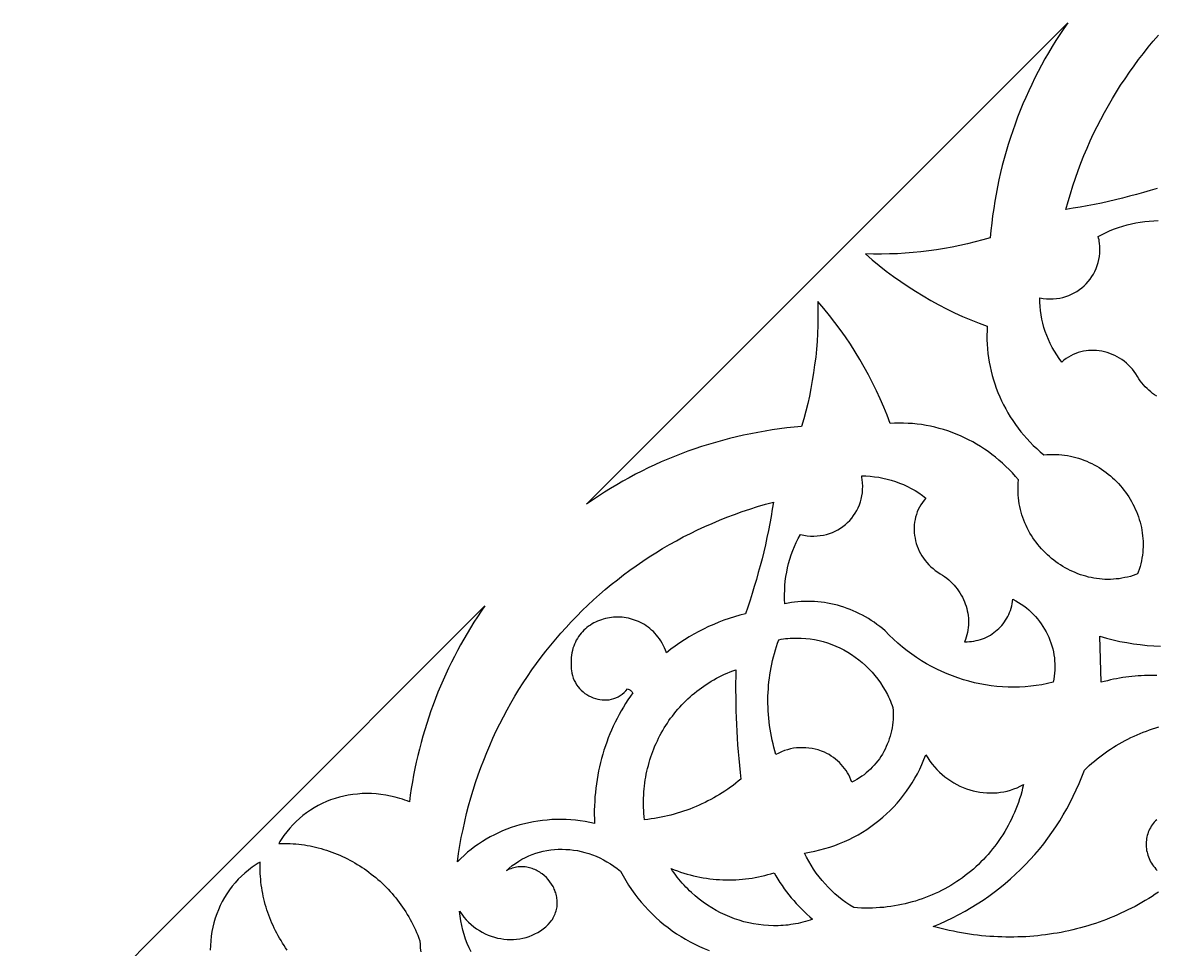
# Model space of a CAD drawing. Extents: x 1908 to 2928, y -299 to 721.
# Drawn here: x 2564.2 to 2686.4, y -95.8 to 4 of the extents above; entities that cross this region are included whole.
import ezdxf

# ---------------------------------------------------------------- set-up
doc = ezdxf.new("R2010")
doc.units = 0
doc.layers.add('BITMAP_LAYER', color=18, linetype='CONTINUOUS')

msp = doc.modelspace()

# ---------------------------------------------------------------- linework, layer by layer
at = {"layer": 'BITMAP_LAYER'}
for points in [[(2676.39, 3.37), (2675.96, 2.73), (2675.54, 2.08), (2675.13, 1.43), (2674.74, 0.77), (2674.35, 0.1), (2673.98, -0.58), (2673.62, -1.26), (2673.27, -1.94), (2672.93, -2.64), (2672.6, -3.34), (2672.29, -4.04), (2671.98, -4.75), (2671.69, -5.47), (2671.41, -6.19), (2671.14, -6.92), (2670.88, -7.65), (2670.63, -8.38), (2670.4, -9.13), (2670.17, -9.87), (2669.96, -10.63), (2669.76, -11.38), (2669.58, -12.14), (2669.4, -12.91), (2669.24, -13.68), (2669.09, -14.45), (2668.96, -15.22), (2668.83, -16), (2668.72, -16.79), (2668.62, -17.58), (2668.53, -18.37), (2668.46, -19.16), (2667.65, -19.39), (2666.83, -19.61), (2666.01, -19.81), (2665.18, -20), (2664.35, -20.16), (2663.52, -20.32), (2662.68, -20.45), (2661.84, -20.57), (2660.99, -20.67), (2660.15, -20.76), (2659.3, -20.82), (2658.45, -20.88), (2657.59, -20.91), (2656.73, -20.93), (2655.87, -20.93), (2655.01, -20.91), (2655.75, -21.54), (2656.49, -22.15), (2657.25, -22.75), (2658.03, -23.32), (2658.81, -23.88), (2659.61, -24.42), (2660.42, -24.93), (2661.24, -25.43), (2662.07, -25.91), (2662.91, -26.37), (2663.76, -26.81), (2664.62, -27.23), (2665.48, -27.63), (2666.36, -28), (2667.25, -28.36), (2668.14, -28.7), (2668.12, -29.18), (2668.1, -29.67), (2668.11, -30.16), (2668.12, -30.64), (2668.16, -31.13), (2668.21, -31.61), (2668.27, -32.09), (2668.35, -32.57), (2668.44, -33.04), (2668.55, -33.52), (2668.67, -33.99), (2668.8, -34.45), (2668.95, -34.91), (2669.11, -35.37), (2669.29, -35.83), (2669.48, -36.28), (2669.68, -36.72), (2669.9, -37.16), (2670.13, -37.59), (2670.37, -38.02), (2670.62, -38.44), (2670.89, -38.85), (2671.17, -39.26), (2671.46, -39.66), (2671.77, -40.05), (2672.08, -40.43), (2672.41, -40.8), (2672.75, -41.17), (2673.1, -41.53), (2673.47, -41.87), (2673.84, -42.21), (2674.23, -42.54), (2674.56, -42.51), (2674.88, -42.49), (2675.21, -42.49), (2675.53, -42.49), (2675.84, -42.51), (2676.16, -42.53), (2676.47, -42.57), (2676.78, -42.62), (2677.09, -42.68), (2677.39, -42.74), (2677.69, -42.82), (2677.98, -42.91), (2678.28, -43), (2678.56, -43.11), (2678.85, -43.22), (2679.12, -43.35), (2679.4, -43.48), (2679.67, -43.62), (2679.93, -43.76), (2680.19, -43.92), (2680.45, -44.08), (2680.7, -44.25), (2680.94, -44.43), (2681.18, -44.62), (2681.41, -44.81), (2681.63, -45.01), (2681.86, -45.21), (2682.07, -45.42), (2682.28, -45.64), (2682.48, -45.87), (2682.67, -46.09), (2682.86, -46.33), (2683.04, -46.57), (2683.21, -46.81), (2683.38, -47.06), (2683.54, -47.32), (2683.69, -47.58), (2683.83, -47.84), (2683.96, -48.1), (2684.09, -48.38), (2684.21, -48.65), (2684.32, -48.93), (2684.42, -49.21), (2684.51, -49.49), (2684.6, -49.78), (2684.67, -50.07), (2684.74, -50.36), (2684.79, -50.65), (2684.84, -50.95), (2684.88, -51.25), (2684.9, -51.55), (2684.92, -51.85), (2684.93, -52.15), (2684.93, -52.45), (2684.91, -52.76), (2684.89, -53.06), (2684.85, -53.36), (2684.81, -53.67), (2684.75, -53.97), (2684.68, -54.28), (2684.6, -54.58), (2684.51, -54.89), (2684.41, -55.19), (2684.34, -55.37), (2684.16, -55.43), (2683.86, -55.54), (2683.56, -55.63), (2683.25, -55.71), (2682.95, -55.77), (2682.64, -55.83), (2682.34, -55.88), (2682.03, -55.91), (2681.73, -55.94), (2681.43, -55.95), (2681.12, -55.95), (2680.82, -55.95), (2680.52, -55.93), (2680.22, -55.9), (2679.92, -55.86), (2679.63, -55.82), (2679.33, -55.76), (2679.04, -55.7), (2678.75, -55.62), (2678.47, -55.54), (2678.18, -55.45), (2677.9, -55.34), (2677.62, -55.23), (2677.35, -55.12), (2677.08, -54.99), (2676.81, -54.85), (2676.55, -54.71), (2676.29, -54.56), (2676.04, -54.4), (2675.79, -54.24), (2675.54, -54.06), (2675.3, -53.88), (2675.07, -53.7), (2674.84, -53.5), (2674.62, -53.3), (2674.4, -53.09), (2674.19, -52.88), (2673.98, -52.66), (2673.78, -52.43), (2673.59, -52.2), (2673.41, -51.96), (2673.23, -51.72), (2673.06, -51.47), (2672.9, -51.22), (2672.74, -50.96), (2672.59, -50.69), (2672.45, -50.42), (2672.32, -50.15), (2672.2, -49.87), (2672.08, -49.59), (2671.98, -49.3), (2671.88, -49.01), (2671.8, -48.71), (2671.72, -48.42), (2671.65, -48.11), (2671.59, -47.81), (2671.55, -47.5), (2671.51, -47.19), (2671.48, -46.87), (2671.47, -46.55), (2671.46, -46.23), (2671.47, -45.91), (2671.48, -45.58), (2671.51, -45.25), (2671.19, -44.87), (2670.85, -44.49), (2670.5, -44.13), (2670.14, -43.78), (2669.78, -43.44), (2669.4, -43.11), (2669.02, -42.79), (2668.63, -42.49), (2668.23, -42.2), (2667.83, -41.92), (2667.41, -41.65), (2666.99, -41.39), (2666.57, -41.15), (2666.13, -40.92), (2665.69, -40.71), (2665.25, -40.5), (2664.8, -40.31), (2664.35, -40.14), (2663.89, -39.97), (2663.43, -39.83), (2662.96, -39.69), (2662.49, -39.57), (2662.02, -39.46), (2661.54, -39.37), (2661.06, -39.29), (2660.58, -39.23), (2660.1, -39.18), (2659.62, -39.15), (2659.13, -39.13), (2658.65, -39.13), (2658.16, -39.14), (2657.67, -39.17), (2657.34, -38.27), (2656.98, -37.39), (2656.6, -36.51), (2656.2, -35.64), (2655.78, -34.78), (2655.35, -33.93), (2654.89, -33.09), (2654.41, -32.26), (2653.91, -31.44), (2653.39, -30.63), (2652.85, -29.84), (2652.3, -29.05), (2651.72, -28.28), (2651.13, -27.52), (2650.52, -26.77), (2649.89, -26.04), (2649.9, -26.9), (2649.9, -27.76), (2649.89, -28.62), (2649.85, -29.47), (2649.8, -30.32), (2649.73, -31.17), (2649.65, -32.02), (2649.54, -32.86), (2649.43, -33.71), (2649.29, -34.54), (2649.14, -35.38), (2648.97, -36.21), (2648.79, -37.03), (2648.59, -37.85), (2648.37, -38.67), (2648.14, -39.48), (2647.34, -39.56), (2646.55, -39.64), (2645.76, -39.74), (2644.98, -39.86), (2644.2, -39.98), (2643.42, -40.12), (2642.65, -40.27), (2641.88, -40.43), (2641.12, -40.6), (2640.36, -40.79), (2639.6, -40.99), (2638.85, -41.2), (2638.1, -41.42), (2637.36, -41.66), (2636.62, -41.9), (2635.89, -42.16), (2635.16, -42.43), (2634.44, -42.71), (2633.73, -43.01), (2633.02, -43.31), (2632.31, -43.63), (2631.61, -43.95), (2630.92, -44.29), (2630.23, -44.64), (2629.55, -45.01), (2628.88, -45.38), (2628.21, -45.76), (2627.55, -46.16), (2626.89, -46.57), (2626.25, -46.98), (2625.61, -47.41), (2624.97, -47.85), (2650.9, -21.92), (2676.82, 4)], [(2655.07, -44.82), (2655.53, -44.85), (2655.99, -44.9), (2656.44, -44.96), (2656.9, -45.05), (2657.35, -45.15), (2657.8, -45.27), (2658.24, -45.42), (2658.67, -45.58), (2659.11, -45.75), (2659.53, -45.95), (2659.95, -46.17), (2660.36, -46.4), (2660.76, -46.65), (2661.15, -46.91), (2661.53, -47.2), (2661.34, -47.43), (2661.15, -47.67), (2660.99, -47.91), (2660.84, -48.17), (2660.71, -48.43), (2660.6, -48.69), (2660.5, -48.96), (2660.42, -49.24), (2660.36, -49.52), (2660.31, -49.8), (2660.28, -50.09), (2660.26, -50.37), (2660.26, -50.66), (2660.28, -50.95), (2660.31, -51.23), (2660.36, -51.52), (2660.42, -51.8), (2660.49, -52.08), (2660.59, -52.36), (2660.69, -52.63), (2660.81, -52.9), (2660.95, -53.17), (2661.1, -53.42), (2661.26, -53.68), (2661.44, -53.92), (2661.63, -54.15), (2661.84, -54.38), (2662.06, -54.6), (2662.3, -54.8), (2662.54, -55), (2662.8, -55.18), (2663.08, -55.35), (2663.32, -55.5), (2663.54, -55.66), (2663.77, -55.82), (2663.98, -56), (2664.18, -56.18), (2664.37, -56.37), (2664.56, -56.57), (2664.73, -56.77), (2664.9, -56.98), (2665.05, -57.2), (2665.2, -57.42), (2665.33, -57.65), (2665.46, -57.88), (2665.57, -58.12), (2665.68, -58.36), (2665.77, -58.6), (2665.85, -58.85), (2665.92, -59.1), (2665.99, -59.35), (2666.03, -59.61), (2666.07, -59.86), (2666.1, -60.12), (2666.11, -60.38), (2666.12, -60.64), (2666.11, -60.9), (2666.09, -61.15), (2666.06, -61.41), (2666.01, -61.67), (2665.95, -61.92), (2665.88, -62.18), (2665.8, -62.43), (2665.7, -62.68), (2665.96, -62.67), (2666.21, -62.66), (2666.45, -62.64), (2666.69, -62.6), (2666.93, -62.55), (2667.17, -62.5), (2667.4, -62.43), (2667.62, -62.35), (2667.84, -62.27), (2668.05, -62.17), (2668.26, -62.06), (2668.47, -61.95), (2668.66, -61.82), (2668.85, -61.69), (2669.04, -61.55), (2669.21, -61.4), (2669.38, -61.25), (2669.55, -61.08), (2669.7, -60.91), (2669.85, -60.73), (2669.99, -60.54), (2670.12, -60.35), (2670.24, -60.15), (2670.35, -59.94), (2670.46, -59.73), (2670.55, -59.51), (2670.63, -59.29), (2670.71, -59.06), (2670.77, -58.82), (2670.83, -58.58), (2670.87, -58.34), (2670.9, -58.09), (2671.21, -58.26), (2671.51, -58.43), (2671.8, -58.62), (2672.08, -58.82), (2672.35, -59.03), (2672.61, -59.25), (2672.86, -59.48), (2673.1, -59.71), (2673.33, -59.96), (2673.55, -60.21), (2673.76, -60.48), (2673.95, -60.75), (2674.14, -61.02), (2674.31, -61.31), (2674.47, -61.59), (2674.62, -61.89), (2674.76, -62.19), (2674.89, -62.49), (2675, -62.8), (2675.1, -63.12), (2675.19, -63.43), (2675.26, -63.75), (2675.32, -64.08), (2675.37, -64.4), (2675.4, -64.73), (2675.42, -65.06), (2675.43, -65.39), (2675.42, -65.72), (2675.39, -66.05), (2675.35, -66.38), (2675.3, -66.71), (2675.23, -67.03), (2674.63, -67.18), (2674.03, -67.3), (2673.42, -67.39), (2672.82, -67.47), (2672.21, -67.53), (2671.6, -67.56), (2670.99, -67.57), (2670.38, -67.56), (2669.77, -67.54), (2669.16, -67.49), (2668.56, -67.42), (2667.95, -67.32), (2667.35, -67.21), (2666.75, -67.08), (2666.16, -66.93), (2665.57, -66.76), (2664.98, -66.57), (2664.4, -66.36), (2663.83, -66.14), (2663.26, -65.89), (2662.7, -65.62), (2662.14, -65.34), (2661.6, -65.04), (2661.06, -64.71), (2660.53, -64.37), (2660.01, -64.02), (2659.51, -63.64), (2659.01, -63.25), (2658.52, -62.84), (2658.04, -62.41), (2657.58, -61.96), (2657.13, -61.5), (2656.84, -61.26), (2656.55, -61.02), (2656.25, -60.8), (2655.95, -60.58), (2655.64, -60.38), (2655.33, -60.18), (2655.01, -59.99), (2654.69, -59.82), (2654.36, -59.65), (2654.03, -59.49), (2653.7, -59.34), (2653.37, -59.2), (2653.03, -59.08), (2652.68, -58.96), (2652.34, -58.85), (2651.99, -58.75), (2651.64, -58.66), (2651.29, -58.58), (2650.94, -58.51), (2650.59, -58.46), (2650.23, -58.41), (2649.88, -58.37), (2649.52, -58.34), (2649.16, -58.33), (2648.81, -58.32), (2648.45, -58.33), (2648.09, -58.34), (2647.74, -58.37), (2647.38, -58.41), (2647.03, -58.45), (2646.67, -58.51), (2646.32, -58.58), (2646.3, -58.09), (2646.29, -57.6), (2646.31, -57.11), (2646.34, -56.62), (2646.38, -56.13), (2646.45, -55.65), (2646.53, -55.18), (2646.63, -54.7), (2646.74, -54.23), (2646.87, -53.77), (2647.02, -53.31), (2647.18, -52.86), (2647.36, -52.42), (2647.56, -51.98), (2647.77, -51.55), (2648, -51.13), (2648.19, -51.17), (2648.37, -51.2), (2648.55, -51.23), (2648.74, -51.26), (2649.1, -51.29), (2649.46, -51.3), (2649.81, -51.28), (2650.15, -51.24), (2650.49, -51.19), (2650.82, -51.11), (2651.14, -51.01), (2651.45, -50.89), (2651.75, -50.76), (2652.04, -50.61), (2652.32, -50.44), (2652.59, -50.25), (2652.85, -50.05), (2653.09, -49.83), (2653.32, -49.6), (2653.53, -49.35), (2653.73, -49.09), (2653.91, -48.82), (2654.08, -48.54), (2654.23, -48.24), (2654.36, -47.94), (2654.47, -47.62), (2654.56, -47.3), (2654.63, -46.97), (2654.68, -46.62), (2654.71, -46.27), (2654.72, -45.92), (2654.71, -45.56), (2654.67, -45.19), (2654.64, -45), (2654.61, -44.82)], [(2644.97, -48.4), (2644.84, -49.17), (2644.7, -49.94), (2644.55, -50.7), (2644.39, -51.46), (2644.23, -52.22), (2644.05, -52.98), (2643.87, -53.73), (2643.68, -54.49), (2643.47, -55.23), (2643.26, -55.98), (2643.04, -56.72), (2642.82, -57.46), (2642.58, -58.2), (2642.33, -58.93), (2642.08, -59.66), (2641.49, -59.81), (2640.91, -59.98), (2640.34, -60.16), (2639.77, -60.36), (2639.21, -60.57), (2638.66, -60.8), (2638.12, -61.04), (2637.58, -61.3), (2637.05, -61.57), (2636.52, -61.85), (2636.01, -62.15), (2635.5, -62.46), (2635.01, -62.79), (2634.52, -63.13), (2634.04, -63.48), (2633.57, -63.85), (2633.47, -63.57), (2633.36, -63.31), (2633.23, -63.05), (2633.1, -62.81), (2632.96, -62.58), (2632.82, -62.36), (2632.66, -62.15), (2632.5, -61.95), (2632.33, -61.76), (2632.16, -61.58), (2631.97, -61.41), (2631.79, -61.25), (2631.6, -61.1), (2631.4, -60.96), (2631.2, -60.83), (2630.99, -60.71), (2630.78, -60.6), (2630.57, -60.5), (2630.35, -60.41), (2630.14, -60.33), (2629.92, -60.26), (2629.69, -60.19), (2629.47, -60.14), (2629.24, -60.1), (2629.01, -60.07), (2628.79, -60.04), (2628.56, -60.03), (2628.33, -60.02), (2628.1, -60.03), (2627.88, -60.04), (2627.65, -60.06), (2627.43, -60.09), (2627.21, -60.13), (2626.99, -60.18), (2626.77, -60.24), (2626.56, -60.3), (2626.35, -60.38), (2626.14, -60.46), (2625.94, -60.55), (2625.75, -60.65), (2625.55, -60.76), (2625.37, -60.88), (2625.18, -61.01), (2625.01, -61.14), (2624.84, -61.28), (2624.68, -61.43), (2624.52, -61.59), (2624.37, -61.76), (2624.23, -61.93), (2624.1, -62.12), (2623.98, -62.31), (2623.86, -62.51), (2623.76, -62.71), (2623.66, -62.93), (2623.58, -63.15), (2623.5, -63.38), (2623.44, -63.61), (2623.38, -63.86), (2623.34, -64.11), (2623.31, -64.37), (2623.29, -64.63), (2623.29, -64.91), (2623.3, -65.19), (2623.32, -65.48), (2623.32, -65.62), (2623.34, -65.77), (2623.38, -66.05), (2623.45, -66.32), (2623.53, -66.59), (2623.64, -66.84), (2623.76, -67.07), (2623.89, -67.3), (2624.05, -67.51), (2624.21, -67.71), (2624.39, -67.9), (2624.59, -68.07), (2624.79, -68.23), (2625, -68.37), (2625.22, -68.5), (2625.45, -68.61), (2625.68, -68.71), (2625.92, -68.79), (2626.17, -68.85), (2626.41, -68.9), (2626.66, -68.93), (2626.91, -68.94), (2627.16, -68.93), (2627.4, -68.91), (2627.65, -68.86), (2627.89, -68.79), (2628.13, -68.71), (2628.36, -68.6), (2628.58, -68.47), (2628.79, -68.32), (2629, -68.15), (2629.19, -67.96), (2629.38, -67.74), (2629.46, -67.77), (2629.55, -67.81), (2629.62, -67.86), (2629.7, -67.91), (2629.77, -67.97), (2629.83, -68.03), (2629.89, -68.1), (2629.95, -68.17), (2629.68, -68.55), (2629.42, -68.93), (2629.17, -69.32), (2628.93, -69.72), (2628.69, -70.11), (2628.47, -70.52), (2628.25, -70.93), (2628.04, -71.34), (2627.84, -71.76), (2627.65, -72.18), (2627.47, -72.6), (2627.3, -73.03), (2627.14, -73.47), (2626.99, -73.9), (2626.84, -74.34), (2626.71, -74.79), (2626.58, -75.24), (2626.46, -75.69), (2626.36, -76.14), (2626.26, -76.59), (2626.17, -77.05), (2626.09, -77.51), (2626.02, -77.98), (2625.96, -78.44), (2625.91, -78.91), (2625.87, -79.38), (2625.84, -79.85), (2625.82, -80.33), (2625.8, -80.8), (2625.8, -81.28), (2625.81, -81.76), (2625.83, -82.24), (2625.31, -82.13), (2624.8, -82.03), (2624.29, -81.96), (2623.77, -81.9), (2623.26, -81.85), (2622.75, -81.82), (2622.24, -81.81), (2621.73, -81.81), (2621.23, -81.83), (2620.73, -81.87), (2620.23, -81.91), (2619.73, -81.98), (2619.24, -82.06), (2618.75, -82.16), (2618.27, -82.27), (2617.79, -82.39), (2617.31, -82.53), (2616.84, -82.69), (2616.38, -82.86), (2615.92, -83.04), (2615.47, -83.24), (2615.03, -83.46), (2614.59, -83.69), (2614.16, -83.93), (2613.74, -84.18), (2613.33, -84.46), (2612.92, -84.74), (2612.53, -85.04), (2612.14, -85.35), (2611.76, -85.68), (2611.4, -86.02), (2611.04, -86.37), (2611.17, -85.49), (2611.31, -84.61), (2611.47, -83.74), (2611.65, -82.88), (2611.84, -82.02), (2612.04, -81.17), (2612.26, -80.33), (2612.49, -79.49), (2612.74, -78.66), (2613.01, -77.84), (2613.28, -77.02), (2613.58, -76.21), (2613.88, -75.41), (2614.2, -74.61), (2614.54, -73.83), (2614.88, -73.05), (2615.24, -72.27), (2615.62, -71.51), (2616, -70.76), (2616.4, -70.01), (2616.82, -69.27), (2617.24, -68.54), (2617.68, -67.82), (2618.13, -67.11), (2618.6, -66.41), (2619.08, -65.71), (2619.56, -65.03), (2620.07, -64.35), (2620.58, -63.69), (2621.1, -63.03), (2621.64, -62.39), (2622.19, -61.75), (2622.75, -61.13), (2623.32, -60.51), (2623.9, -59.91), (2624.49, -59.32), (2625.1, -58.73), (2625.71, -58.16), (2626.34, -57.6), (2626.97, -57.05), (2627.62, -56.51), (2628.28, -55.99), (2628.95, -55.47), (2629.62, -54.97), (2630.31, -54.48), (2631.01, -54), (2631.71, -53.53), (2632.43, -53.08), (2633.16, -52.64), (2633.89, -52.21), (2634.64, -51.8), (2635.39, -51.39), (2636.15, -51), (2636.92, -50.63), (2637.7, -50.26), (2638.49, -49.92), (2639.29, -49.58), (2640.09, -49.26), (2640.9, -48.95), (2641.73, -48.66), (2642.56, -48.38), (2643.39, -48.11), (2644.24, -47.86), (2645.09, -47.63)], [(2648.1, -62.28), (2648.59, -62.31), (2649.06, -62.36), (2649.54, -62.44), (2650.01, -62.54), (2650.47, -62.66), (2650.93, -62.8), (2651.38, -62.96), (2651.82, -63.14), (2652.26, -63.34), (2652.69, -63.56), (2653.11, -63.79), (2653.51, -64.05), (2653.91, -64.32), (2654.3, -64.61), (2654.67, -64.92), (2655.03, -65.24), (2655.38, -65.58), (2655.72, -65.94), (2656.04, -66.31), (2656.34, -66.69), (2656.63, -67.09), (2656.9, -67.51), (2657.15, -67.93), (2657.38, -68.37), (2657.49, -68.6), (2657.6, -68.83), (2657.7, -69.06), (2657.8, -69.29), (2657.89, -69.53), (2657.97, -69.77), (2657.99, -70.09), (2658, -70.41), (2658, -70.72), (2657.99, -71.04), (2657.96, -71.35), (2657.92, -71.65), (2657.88, -71.96), (2657.82, -72.26), (2657.75, -72.55), (2657.67, -72.85), (2657.58, -73.14), (2657.48, -73.42), (2657.37, -73.7), (2657.25, -73.97), (2657.13, -74.24), (2656.99, -74.51), (2656.84, -74.77), (2656.68, -75.02), (2656.51, -75.27), (2656.34, -75.51), (2656.15, -75.74), (2655.96, -75.97), (2655.75, -76.19), (2655.54, -76.4), (2655.32, -76.6), (2655.09, -76.8), (2654.86, -76.99), (2654.61, -77.16), (2654.36, -77.34), (2654.1, -77.5), (2653.83, -77.65), (2653.56, -77.79), (2653.45, -77.53), (2653.34, -77.27), (2653.21, -77.02), (2653.07, -76.78), (2652.92, -76.55), (2652.75, -76.32), (2652.58, -76.1), (2652.4, -75.89), (2652.2, -75.69), (2652, -75.49), (2651.78, -75.31), (2651.56, -75.14), (2651.33, -74.98), (2651.09, -74.83), (2650.85, -74.69), (2650.59, -74.57), (2650.26, -74.44), (2649.93, -74.33), (2649.6, -74.24), (2649.26, -74.17), (2648.93, -74.12), (2648.59, -74.09), (2648.25, -74.08), (2647.91, -74.08), (2647.58, -74.11), (2647.25, -74.15), (2646.92, -74.22), (2646.6, -74.3), (2646.28, -74.4), (2645.97, -74.52), (2645.67, -74.66), (2645.37, -74.81), (2645.26, -74.43), (2645.15, -74.04), (2645.06, -73.65), (2644.97, -73.26), (2644.89, -72.87), (2644.81, -72.47), (2644.75, -72.08), (2644.69, -71.69), (2644.64, -71.3), (2644.6, -70.9), (2644.56, -70.51), (2644.54, -70.12), (2644.52, -69.72), (2644.51, -69.33), (2644.51, -68.94), (2644.51, -68.55), (2644.53, -68.15), (2644.55, -67.76), (2644.58, -67.38), (2644.62, -66.99), (2644.66, -66.6), (2644.72, -66.22), (2644.78, -65.83), (2644.85, -65.45), (2644.92, -65.07), (2645.01, -64.69), (2645.1, -64.31), (2645.2, -63.94), (2645.31, -63.56), (2645.43, -63.19), (2645.55, -62.82), (2645.68, -62.46), (2645.92, -62.41), (2646.17, -62.37), (2646.41, -62.34), (2646.65, -62.31), (2646.9, -62.29), (2647.14, -62.28), (2647.38, -62.27), (2647.62, -62.27)], [(2641.03, -66.42), (2641.02, -67.15), (2641.02, -67.89), (2641.03, -68.63), (2641.04, -69.36), (2641.06, -70.1), (2641.08, -70.84), (2641.11, -71.57), (2641.15, -72.31), (2641.19, -73.05), (2641.24, -73.79), (2641.3, -74.52), (2641.36, -75.26), (2641.43, -76), (2641.5, -76.74), (2641.58, -77.47), (2641.31, -77.7), (2641.03, -77.92), (2640.75, -78.14), (2640.46, -78.35), (2640.17, -78.55), (2639.88, -78.75), (2639.58, -78.94), (2639.28, -79.13), (2638.98, -79.31), (2638.67, -79.49), (2638.36, -79.66), (2638.04, -79.82), (2637.73, -79.98), (2637.4, -80.14), (2637.08, -80.28), (2636.76, -80.42), (2636.43, -80.56), (2636.09, -80.69), (2635.76, -80.81), (2635.42, -80.93), (2635.08, -81.04), (2634.74, -81.14), (2634.4, -81.24), (2634.05, -81.34), (2633.7, -81.42), (2633.35, -81.5), (2633, -81.58), (2632.64, -81.64), (2632.28, -81.7), (2631.92, -81.76), (2631.56, -81.81), (2631.2, -81.85), (2631.17, -81.51), (2631.14, -81.17), (2631.12, -80.84), (2631.11, -80.51), (2631.1, -80.17), (2631.1, -79.84), (2631.11, -79.51), (2631.12, -79.18), (2631.14, -78.85), (2631.17, -78.53), (2631.2, -78.21), (2631.24, -77.88), (2631.29, -77.56), (2631.34, -77.25), (2631.4, -76.93), (2631.47, -76.62), (2631.54, -76.31), (2631.62, -76), (2631.7, -75.69), (2631.79, -75.38), (2631.89, -75.08), (2631.99, -74.78), (2632.1, -74.49), (2632.21, -74.19), (2632.33, -73.9), (2632.46, -73.62), (2632.59, -73.33), (2632.73, -73.05), (2632.87, -72.77), (2633.02, -72.5), (2633.17, -72.22), (2633.33, -71.96), (2633.5, -71.69), (2633.67, -71.43), (2633.84, -71.17), (2634.02, -70.92), (2634.21, -70.67), (2634.4, -70.42), (2634.6, -70.18), (2634.8, -69.94), (2635.01, -69.71), (2635.22, -69.48), (2635.43, -69.26), (2635.66, -69.04), (2635.88, -68.82), (2636.11, -68.61), (2636.35, -68.4), (2636.59, -68.2), (2636.84, -68), (2637.09, -67.81), (2637.34, -67.62), (2637.6, -67.44), (2637.86, -67.26), (2638.13, -67.09), (2638.4, -66.93), (2638.68, -66.77), (2638.96, -66.61), (2639.25, -66.46), (2639.54, -66.32), (2639.83, -66.18), (2640.13, -66.04), (2640.43, -65.92), (2640.73, -65.8), (2641.04, -65.68)], [(2661.74, -75.18), (2661.96, -75.52), (2662.2, -75.84), (2662.45, -76.14), (2662.72, -76.43), (2662.99, -76.71), (2663.28, -76.97), (2663.58, -77.22), (2663.89, -77.45), (2664.2, -77.66), (2664.53, -77.86), (2664.86, -78.05), (2665.2, -78.22), (2665.54, -78.37), (2665.89, -78.5), (2666.25, -78.62), (2666.61, -78.72), (2666.97, -78.8), (2667.34, -78.87), (2667.71, -78.92), (2668.08, -78.95), (2668.45, -78.96), (2668.82, -78.96), (2669.19, -78.94), (2669.55, -78.89), (2669.92, -78.83), (2670.29, -78.75), (2670.65, -78.65), (2671, -78.53), (2671.35, -78.4), (2671.7, -78.24), (2672.04, -78.06), (2671.95, -78.45), (2671.85, -78.84), (2671.74, -79.22), (2671.62, -79.6), (2671.49, -79.97), (2671.36, -80.34), (2671.22, -80.71), (2671.07, -81.07), (2670.91, -81.42), (2670.75, -81.77), (2670.58, -82.12), (2670.4, -82.46), (2670.21, -82.79), (2670.02, -83.12), (2669.82, -83.45), (2669.61, -83.77), (2669.4, -84.08), (2669.18, -84.39), (2668.95, -84.69), (2668.72, -84.99), (2668.48, -85.28), (2668.23, -85.57), (2667.98, -85.85), (2667.73, -86.12), (2667.46, -86.39), (2667.19, -86.65), (2666.92, -86.91), (2666.64, -87.15), (2666.35, -87.4), (2666.06, -87.63), (2665.77, -87.86), (2665.47, -88.09), (2665.16, -88.3), (2664.85, -88.51), (2664.53, -88.72), (2664.21, -88.91), (2663.89, -89.1), (2663.56, -89.29), (2663.22, -89.46), (2662.88, -89.63), (2662.54, -89.79), (2662.2, -89.94), (2661.85, -90.09), (2661.49, -90.23), (2661.13, -90.36), (2660.77, -90.48), (2660.41, -90.6), (2660.04, -90.7), (2659.66, -90.8), (2659.29, -90.9), (2658.91, -90.98), (2658.53, -91.06), (2658.15, -91.12), (2657.76, -91.18), (2657.37, -91.23), (2656.98, -91.28), (2656.58, -91.31), (2656.18, -91.34), (2655.78, -91.35), (2655.38, -91.36), (2654.98, -91.36), (2654.57, -91.35), (2654.17, -91.33), (2653.76, -91.31), (2653.33, -91.04), (2652.91, -90.75), (2652.51, -90.45), (2652.12, -90.14), (2651.73, -89.81), (2651.37, -89.47), (2651.01, -89.12), (2650.67, -88.75), (2650.34, -88.38), (2650.02, -87.99), (2649.72, -87.59), (2649.43, -87.18), (2649.16, -86.75), (2648.9, -86.32), (2648.66, -85.88), (2648.44, -85.43), (2649, -85.34), (2649.56, -85.23), (2650.11, -85.1), (2650.65, -84.95), (2651.19, -84.79), (2651.72, -84.61), (2652.23, -84.41), (2652.74, -84.19), (2653.25, -83.96), (2653.74, -83.72), (2654.22, -83.46), (2654.69, -83.18), (2655.15, -82.89), (2655.6, -82.58), (2656.04, -82.26), (2656.47, -81.93), (2656.89, -81.58), (2657.29, -81.21), (2657.69, -80.84), (2658.07, -80.45), (2658.43, -80.05), (2658.79, -79.63), (2659.13, -79.2), (2659.45, -78.76), (2659.77, -78.31), (2660.06, -77.85), (2660.35, -77.37), (2660.61, -76.89), (2660.87, -76.39), (2661.1, -75.88), (2661.32, -75.36), (2661.53, -74.84)], [(2634.41, -87.23), (2634.76, -87.36), (2635.1, -87.48), (2635.44, -87.59), (2635.79, -87.69), (2636.14, -87.78), (2636.48, -87.87), (2636.83, -87.95), (2637.18, -88.02), (2637.53, -88.09), (2637.88, -88.14), (2638.24, -88.19), (2638.59, -88.23), (2638.94, -88.27), (2639.29, -88.29), (2639.64, -88.31), (2640, -88.32), (2640.35, -88.32), (2640.7, -88.32), (2641.05, -88.31), (2641.4, -88.28), (2641.75, -88.26), (2642.1, -88.22), (2642.44, -88.18), (2642.79, -88.13), (2643.13, -88.07), (2643.48, -88), (2643.82, -87.93), (2644.16, -87.84), (2644.5, -87.75), (2644.83, -87.66), (2645.17, -87.55), (2645.37, -87.9), (2645.58, -88.25), (2645.8, -88.6), (2646.03, -88.93), (2646.27, -89.27), (2646.51, -89.6), (2646.76, -89.92), (2647.02, -90.24), (2647.28, -90.55), (2647.55, -90.85), (2647.83, -91.15), (2648.11, -91.45), (2648.41, -91.73), (2648.7, -92.02), (2649.01, -92.29), (2649.32, -92.56), (2649.06, -92.65), (2648.8, -92.73), (2648.54, -92.81), (2648.28, -92.88), (2648.01, -92.95), (2647.75, -93), (2647.49, -93.06), (2647.22, -93.1), (2646.96, -93.14), (2646.69, -93.18), (2646.42, -93.21), (2646.16, -93.23), (2645.89, -93.25), (2645.62, -93.26), (2645.09, -93.26), (2644.55, -93.25), (2644.02, -93.21), (2643.49, -93.14), (2642.96, -93.06), (2642.44, -92.95), (2641.92, -92.82), (2641.4, -92.67), (2640.89, -92.5), (2640.39, -92.31), (2639.89, -92.1), (2639.4, -91.86), (2638.92, -91.61), (2638.45, -91.34), (2637.99, -91.05), (2637.54, -90.73), (2637.1, -90.4), (2636.67, -90.05), (2636.26, -89.69), (2636.05, -89.49), (2635.86, -89.3), (2635.66, -89.1), (2635.47, -88.89), (2635.28, -88.68), (2635.1, -88.47), (2634.92, -88.25), (2634.74, -88.03), (2634.57, -87.8), (2634.4, -87.57), (2634.23, -87.34), (2634.07, -87.1)]]:
    msp.add_lwpolyline(points, close=True, dxfattribs=at)
for points in [[(2686.44, -13.84), (2685.7, -14.07), (2684.96, -14.29), (2684.21, -14.5), (2683.46, -14.7), (2682.71, -14.89), (2681.96, -15.08), (2681.2, -15.25), (2680.44, -15.42), (2679.68, -15.57), (2678.91, -15.72), (2678.15, -15.86), (2677.38, -15.99), (2676.6, -16.11), (2676.84, -15.26), (2677.09, -14.42), (2677.35, -13.58), (2677.63, -12.75), (2677.93, -11.93), (2678.23, -11.12), (2678.56, -10.31), (2678.89, -9.51), (2679.24, -8.73), (2679.6, -7.95), (2679.98, -7.18), (2680.37, -6.41), (2680.77, -5.66), (2681.19, -4.92), (2681.62, -4.18), (2682.06, -3.46), (2682.51, -2.74), (2682.98, -2.03), (2683.45, -1.33), (2683.95, -0.65), (2684.45, 0.03), (2684.96, 0.7), (2685.49, 1.35), (2686.03, 2), (2686.58, 2.64)], [(2686.4, -36.22), (2686.17, -36.08), (2685.96, -35.92), (2685.75, -35.76), (2685.54, -35.58), (2685.35, -35.4), (2685.16, -35.2), (2684.97, -35), (2684.8, -34.79), (2684.63, -34.57), (2684.48, -34.34), (2684.33, -34.1), (2684.16, -33.83), (2683.97, -33.57), (2683.78, -33.32), (2683.57, -33.09), (2683.35, -32.87), (2683.13, -32.66), (2682.89, -32.47), (2682.65, -32.29), (2682.4, -32.12), (2682.14, -31.97), (2681.88, -31.84), (2681.61, -31.72), (2681.34, -31.61), (2681.06, -31.52), (2680.78, -31.44), (2680.49, -31.38), (2680.21, -31.34), (2679.92, -31.3), (2679.63, -31.29), (2679.35, -31.29), (2679.06, -31.31), (2678.78, -31.34), (2678.49, -31.38), (2678.22, -31.45), (2677.94, -31.53), (2677.67, -31.63), (2677.4, -31.74), (2677.14, -31.87), (2676.89, -32.02), (2676.64, -32.18), (2676.4, -32.36), (2676.17, -32.56), (2675.89, -32.18), (2675.62, -31.78), (2675.37, -31.38), (2675.14, -30.97), (2674.93, -30.55), (2674.73, -30.13), (2674.55, -29.7), (2674.39, -29.26), (2674.25, -28.82), (2674.13, -28.37), (2674.02, -27.92), (2673.94, -27.47), (2673.87, -27.01), (2673.83, -26.55), (2673.8, -26.09), (2673.79, -25.63), (2673.98, -25.67), (2674.16, -25.69), (2674.53, -25.73), (2674.89, -25.75), (2675.25, -25.74), (2675.6, -25.71), (2675.94, -25.66), (2676.27, -25.59), (2676.6, -25.49), (2676.91, -25.38), (2677.22, -25.25), (2677.51, -25.1), (2677.8, -24.94), (2678.07, -24.75), (2678.33, -24.56), (2678.57, -24.34), (2678.81, -24.11), (2679.02, -23.87), (2679.23, -23.62), (2679.41, -23.35), (2679.58, -23.07), (2679.73, -22.78), (2679.87, -22.48), (2679.99, -22.16), (2680.08, -21.84), (2680.16, -21.51), (2680.22, -21.18), (2680.26, -20.83), (2680.27, -20.48), (2680.26, -20.12), (2680.23, -19.76), (2680.21, -19.58), (2680.18, -19.4), (2680.14, -19.21), (2680.1, -19.03), (2680.52, -18.8), (2680.95, -18.58), (2681.39, -18.39), (2681.84, -18.21), (2682.29, -18.04), (2682.75, -17.9), (2683.21, -17.77), (2683.68, -17.65), (2684.15, -17.55), (2684.63, -17.47), (2685.11, -17.41), (2685.59, -17.36), (2686.08, -17.33), (2686.57, -17.32)], [(2564.21, -108.62), (2589.11, -83.71), (2614.02, -58.81), (2613.61, -59.39), (2613.22, -59.98), (2612.83, -60.57), (2612.46, -61.17), (2612.09, -61.77), (2611.73, -62.38), (2611.39, -63), (2611.05, -63.62), (2610.72, -64.25), (2610.4, -64.88), (2610.09, -65.52), (2609.79, -66.16), (2609.5, -66.81), (2609.22, -67.46), (2608.95, -68.12), (2608.68, -68.78), (2608.43, -69.45), (2608.19, -70.12), (2607.96, -70.8), (2607.74, -71.48), (2607.53, -72.16), (2607.32, -72.85), (2607.13, -73.54), (2606.95, -74.24), (2606.78, -74.93), (2606.62, -75.64), (2606.47, -76.34), (2606.33, -77.05), (2606.2, -77.77), (2606.08, -78.48), (2605.97, -79.2), (2605.88, -79.92), (2605.62, -79.82), (2605.37, -79.73), (2605.12, -79.64), (2604.86, -79.56), (2604.61, -79.49), (2604.35, -79.42), (2603.84, -79.29), (2603.33, -79.2), (2602.81, -79.12), (2602.3, -79.06), (2601.79, -79.03), (2601.29, -79.02), (2600.78, -79.03), (2600.28, -79.07), (2599.79, -79.12), (2599.29, -79.2), (2598.81, -79.3), (2598.33, -79.42), (2597.86, -79.55), (2597.39, -79.71), (2596.93, -79.89), (2596.49, -80.09), (2596.05, -80.31), (2595.62, -80.55), (2595.21, -80.81), (2594.8, -81.09), (2594.41, -81.38), (2594.03, -81.7), (2593.66, -82.03), (2593.31, -82.38), (2592.98, -82.75), (2592.66, -83.14), (2592.35, -83.54), (2592.21, -83.75), (2592.06, -83.96), (2591.93, -84.18), (2591.8, -84.4), (2592.11, -84.39), (2592.42, -84.39), (2592.73, -84.4), (2593.04, -84.41), (2593.34, -84.43), (2593.65, -84.45), (2593.96, -84.48), (2594.26, -84.52), (2594.57, -84.56), (2594.87, -84.61), (2595.17, -84.67), (2595.47, -84.73), (2595.77, -84.79), (2596.06, -84.87), (2596.36, -84.95), (2596.65, -85.03), (2596.94, -85.12), (2597.23, -85.22), (2597.52, -85.32), (2597.8, -85.43), (2598.09, -85.54), (2598.37, -85.66), (2598.65, -85.79), (2598.92, -85.92), (2599.19, -86.05), (2599.46, -86.19), (2599.73, -86.34), (2600, -86.49), (2600.26, -86.65), (2600.52, -86.81), (2600.77, -86.97), (2601.03, -87.14), (2601.28, -87.32), (2601.52, -87.5), (2601.77, -87.69), (2602.01, -87.88), (2602.24, -88.07), (2602.48, -88.27), (2602.71, -88.47), (2602.93, -88.68), (2603.15, -88.89), (2603.37, -89.11), (2603.58, -89.33), (2603.79, -89.56), (2604, -89.79), (2604.2, -90.02), (2604.4, -90.26), (2604.59, -90.5), (2604.78, -90.75), (2604.96, -91), (2605.14, -91.25), (2605.31, -91.51), (2605.48, -91.77), (2605.64, -92.04), (2605.8, -92.31), (2605.96, -92.58), (2606.11, -92.85), (2606.25, -93.13), (2606.39, -93.42), (2606.52, -93.7), (2606.65, -93.99), (2606.77, -94.28), (2606.89, -94.58), (2607, -94.88), (2607.02, -95.27), (2607.05, -95.66), (2607.09, -96.06)], [(2686.41, -66.32), (2685.74, -66.31), (2685.4, -66.31), (2685.07, -66.31), (2684.73, -66.33), (2684.4, -66.35), (2684.06, -66.37), (2683.73, -66.4), (2683.4, -66.44), (2683.06, -66.48), (2682.73, -66.53), (2682.4, -66.59), (2682.07, -66.65), (2681.74, -66.71), (2681.41, -66.79), (2681.08, -66.87), (2680.75, -66.95), (2680.42, -67.04), (2680.26, -62.08), (2680.98, -62.29), (2681.71, -62.47), (2682.43, -62.63), (2683.16, -62.77), (2683.89, -62.89), (2684.63, -62.98), (2685.36, -63.06), (2686.09, -63.11), (2686.82, -63.14)], [(2686.6, -89.64), (2686.24, -89.87), (2685.89, -90.1), (2685.53, -90.33), (2685.16, -90.55), (2684.8, -90.76), (2684.43, -90.97), (2684.06, -91.17), (2683.68, -91.37), (2683.3, -91.56), (2682.92, -91.74), (2682.54, -91.92), (2682.16, -92.09), (2681.77, -92.26), (2681.38, -92.42), (2680.98, -92.57), (2680.59, -92.72), (2680.19, -92.87), (2679.79, -93), (2679.39, -93.13), (2678.98, -93.26), (2678.58, -93.38), (2678.17, -93.49), (2677.76, -93.6), (2677.35, -93.7), (2676.93, -93.8), (2676.52, -93.88), (2676.1, -93.97), (2675.68, -94.04), (2675.26, -94.11), (2674.84, -94.18), (2674.42, -94.24), (2674, -94.29), (2673.57, -94.34), (2673.15, -94.37), (2672.72, -94.41), (2672.29, -94.44), (2671.86, -94.46), (2671.43, -94.47), (2671, -94.48), (2670.57, -94.48), (2670.14, -94.48), (2669.7, -94.47), (2669.27, -94.45), (2668.84, -94.43), (2668.4, -94.4), (2667.97, -94.37), (2667.53, -94.33), (2667.1, -94.28), (2666.66, -94.22), (2666.23, -94.16), (2665.79, -94.1), (2665.36, -94.02), (2664.92, -93.94), (2664.49, -93.86), (2664.05, -93.77), (2663.62, -93.67), (2663.18, -93.56), (2662.75, -93.45), (2662.32, -93.33), (2663.02, -93.04), (2663.72, -92.72), (2664.41, -92.4), (2665.09, -92.05), (2665.75, -91.69), (2666.41, -91.31), (2667.05, -90.91), (2667.68, -90.5), (2668.3, -90.08), (2668.9, -89.64), (2669.49, -89.18), (2670.07, -88.71), (2670.64, -88.22), (2671.19, -87.72), (2671.73, -87.2), (2672.26, -86.67), (2672.77, -86.13), (2673.27, -85.57), (2673.75, -85), (2674.22, -84.42), (2674.68, -83.83), (2675.11, -83.22), (2675.54, -82.6), (2675.94, -81.97), (2676.33, -81.32), (2676.71, -80.67), (2677.07, -80), (2677.41, -79.32), (2677.73, -78.63), (2678.04, -77.94), (2678.33, -77.23), (2678.6, -76.51), (2678.86, -76.25), (2679.13, -76.01), (2679.41, -75.76), (2679.69, -75.53), (2679.97, -75.29), (2680.25, -75.07), (2680.54, -74.85), (2680.84, -74.64), (2681.13, -74.43), (2681.43, -74.23), (2681.74, -74.03), (2682.04, -73.84), (2682.35, -73.66), (2682.67, -73.48), (2682.98, -73.31), (2683.3, -73.15), (2683.62, -72.99), (2683.95, -72.84), (2684.28, -72.69), (2684.61, -72.55), (2684.94, -72.41), (2685.28, -72.29), (2685.61, -72.16), (2685.95, -72.05), (2686.3, -71.94), (2686.64, -71.84)], [(2686.41, -81.84), (2686.27, -81.97), (2686.14, -82.1), (2686.02, -82.24), (2685.91, -82.39), (2685.81, -82.54), (2685.71, -82.7), (2685.63, -82.86), (2685.55, -83.02), (2685.48, -83.18), (2685.43, -83.35), (2685.37, -83.53), (2685.33, -83.7), (2685.3, -83.88), (2685.28, -84.05), (2685.26, -84.23), (2685.25, -84.41), (2685.25, -84.59), (2685.26, -84.77), (2685.28, -84.96), (2685.31, -85.14), (2685.35, -85.32), (2685.39, -85.49), (2685.44, -85.67), (2685.51, -85.85), (2685.58, -86.02), (2685.66, -86.19), (2685.74, -86.36), (2685.84, -86.53), (2685.94, -86.69), (2686.06, -86.85), (2686.18, -87), (2686.31, -87.15), (2686.45, -87.3)], [(2612.52, -96.08), (2612.3, -95.63), (2612.1, -95.16), (2611.92, -94.69), (2611.76, -94.21), (2611.63, -93.72), (2611.51, -93.23), (2611.41, -92.72), (2611.34, -92.22), (2611.31, -91.96), (2611.29, -91.7), (2611.51, -92.02), (2611.75, -92.33), (2612, -92.61), (2612.26, -92.88), (2612.53, -93.14), (2612.82, -93.37), (2613.11, -93.58), (2613.41, -93.78), (2613.73, -93.96), (2614.04, -94.12), (2614.37, -94.27), (2614.7, -94.39), (2615.03, -94.5), (2615.37, -94.58), (2615.72, -94.65), (2616.06, -94.7), (2616.4, -94.73), (2616.75, -94.75), (2617.09, -94.74), (2617.43, -94.71), (2617.77, -94.67), (2618.11, -94.6), (2618.44, -94.52), (2618.77, -94.41), (2619.09, -94.29), (2619.4, -94.14), (2619.71, -93.98), (2620, -93.79), (2620.29, -93.59), (2620.57, -93.36), (2620.83, -93.12), (2621.08, -92.85), (2621.19, -92.71), (2621.28, -92.57), (2621.37, -92.42), (2621.45, -92.27), (2621.52, -92.12), (2621.58, -91.98), (2621.63, -91.83), (2621.68, -91.67), (2621.72, -91.52), (2621.75, -91.37), (2621.78, -91.22), (2621.79, -91.07), (2621.8, -90.92), (2621.8, -90.76), (2621.8, -90.61), (2621.79, -90.46), (2621.77, -90.31), (2621.75, -90.17), (2621.72, -90.02), (2621.68, -89.87), (2621.64, -89.73), (2621.59, -89.59), (2621.54, -89.44), (2621.48, -89.31), (2621.42, -89.17), (2621.35, -89.03), (2621.19, -88.77), (2621.02, -88.52), (2620.83, -88.29), (2620.63, -88.06), (2620.4, -87.86), (2620.17, -87.67), (2620.04, -87.58), (2619.92, -87.49), (2619.79, -87.41), (2619.65, -87.34), (2619.52, -87.27), (2619.38, -87.21), (2619.24, -87.15), (2619.1, -87.1), (2618.96, -87.05), (2618.81, -87.01), (2618.66, -86.98), (2618.51, -86.95), (2618.36, -86.93), (2618.21, -86.91), (2618.05, -86.91), (2617.9, -86.91), (2617.74, -86.91), (2617.58, -86.93), (2617.43, -86.95), (2617.27, -86.98), (2617.11, -87.02), (2616.95, -87.06), (2616.79, -87.12), (2616.63, -87.18), (2616.47, -87.25), (2616.32, -87.33), (2616.63, -87.05), (2616.96, -86.78), (2617.3, -86.54), (2617.65, -86.31), (2618, -86.1), (2618.37, -85.91), (2618.74, -85.74), (2619.12, -85.59), (2619.5, -85.45), (2619.89, -85.33), (2620.29, -85.24), (2620.69, -85.16), (2621.1, -85.09), (2621.5, -85.05), (2621.91, -85.02), (2622.32, -85.02), (2622.74, -85.03), (2623.15, -85.06), (2623.56, -85.11), (2623.97, -85.17), (2624.38, -85.26), (2624.79, -85.36), (2625.2, -85.48), (2625.6, -85.62), (2626, -85.78), (2626.39, -85.95), (2626.78, -86.15), (2627.16, -86.36), (2627.54, -86.59), (2627.9, -86.84), (2628.26, -87.11), (2628.61, -87.39), (2628.89, -87.9), (2629.18, -88.4), (2629.49, -88.89), (2629.81, -89.37), (2630.15, -89.84), (2630.5, -90.29), (2630.86, -90.73), (2631.24, -91.16), (2631.63, -91.58), (2632.03, -91.98), (2632.44, -92.37), (2632.87, -92.75), (2633.3, -93.11), (2633.75, -93.46), (2634.2, -93.8), (2634.67, -94.12), (2635.14, -94.43), (2635.62, -94.72), (2636.12, -94.99), (2636.62, -95.25), (2637.12, -95.49), (2637.64, -95.72), (2638.16, -95.93)], [(2592.72, -95.88), (2592.54, -95.63), (2592.37, -95.38), (2592.21, -95.12), (2592.05, -94.86), (2591.89, -94.6), (2591.74, -94.33), (2591.59, -94.07), (2591.45, -93.79), (2591.32, -93.52), (2591.19, -93.25), (2591.06, -92.97), (2590.94, -92.69), (2590.83, -92.4), (2590.72, -92.12), (2590.62, -91.83), (2590.52, -91.54), (2590.43, -91.25), (2590.35, -90.96), (2590.27, -90.66), (2590.19, -90.37), (2590.13, -90.07), (2590.07, -89.77), (2590.01, -89.47), (2589.96, -89.17), (2589.92, -88.86), (2589.88, -88.56), (2589.85, -88.25), (2589.83, -87.95), (2589.81, -87.64), (2589.8, -87.33), (2589.79, -87.02), (2589.79, -86.71), (2589.8, -86.4), (2589.58, -86.53), (2589.36, -86.67), (2589.15, -86.81), (2588.94, -86.95), (2588.74, -87.1), (2588.54, -87.26), (2588.15, -87.58), (2587.78, -87.91), (2587.43, -88.26), (2587.1, -88.63), (2586.78, -89.01), (2586.49, -89.4), (2586.21, -89.81), (2585.95, -90.22), (2585.71, -90.65), (2585.49, -91.09), (2585.29, -91.54), (2585.11, -91.99), (2584.95, -92.46), (2584.82, -92.93), (2584.7, -93.41), (2584.6, -93.89), (2584.52, -94.39), (2584.47, -94.88), (2584.43, -95.38), (2584.42, -95.89)]]:
    msp.add_lwpolyline(points, dxfattribs=at)

doc.saveas('drawing.dxf')
